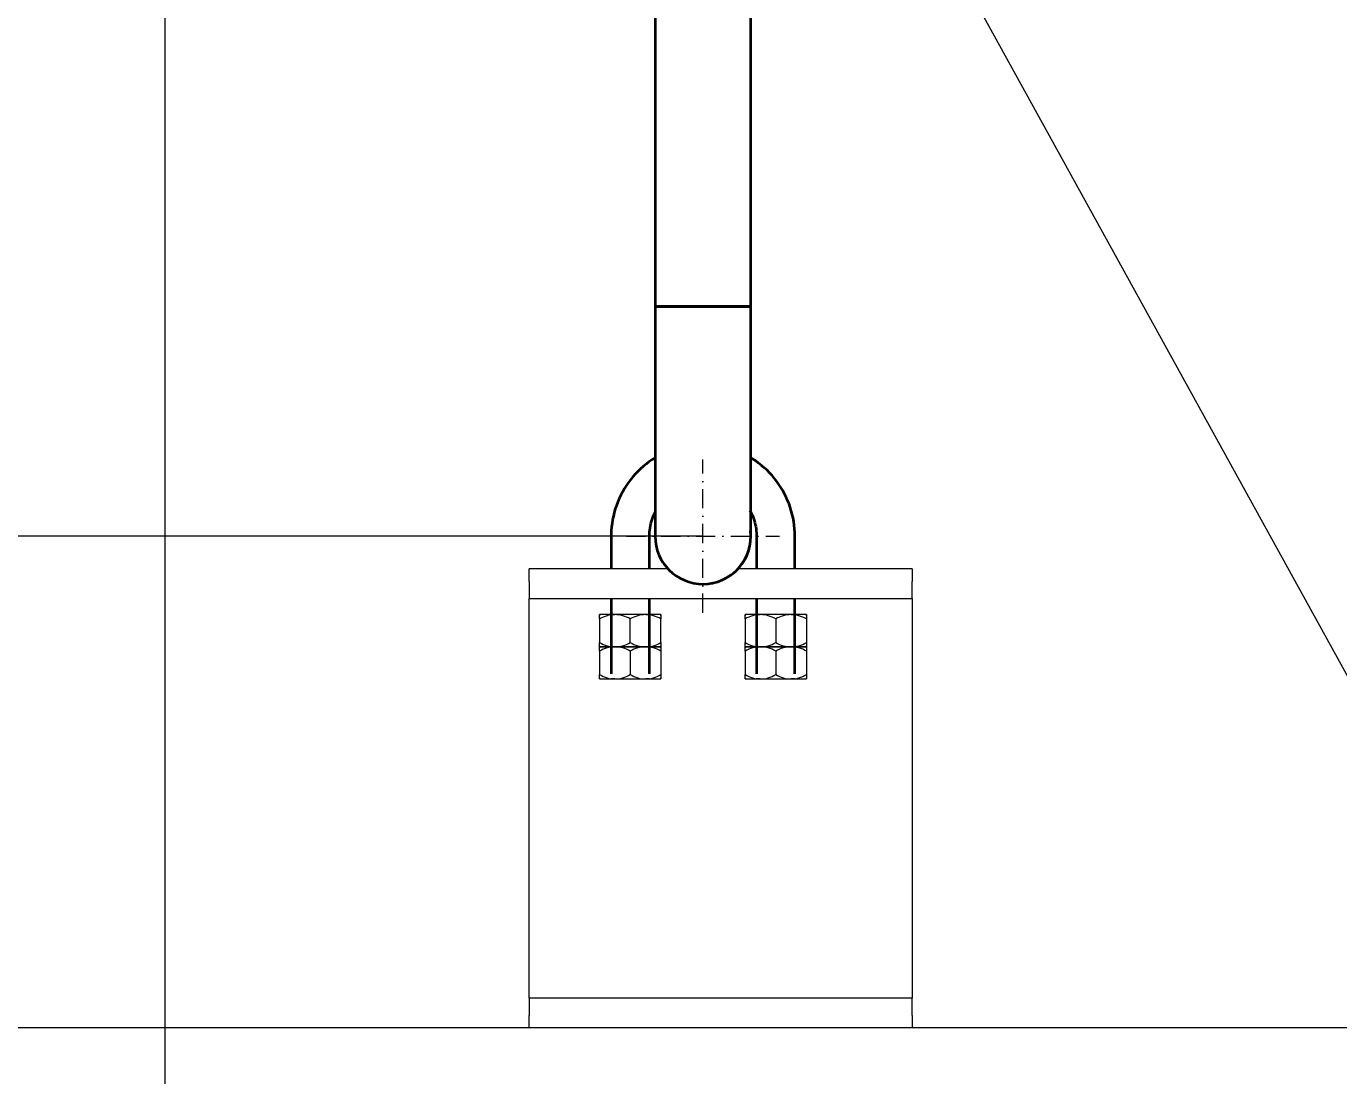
# Model space of a CAD drawing. Header units: millimetres. Extents: x -11989 to -4071, y -1478 to 4600.
# Drawn here: x -8205.7 to -7862.9, y -12.5 to 261.8 of the extents above; entities that cross this region are included whole.
import ezdxf

# ---------------------------------------------------------------- set-up
doc = ezdxf.new("R2010")
doc.units = ezdxf.units.MM
doc.linetypes.add('ADSK_Осевая', pattern=[9, 5, -2, 0, -2])
for name, color, linetype, lineweight in [('A-ANNO-DIMS', 7, 'Continuous', 9), ('A-ANNO-DIMS-25', 7, 'Continuous', 9), ('A-ANNO-SYMB', 7, 'Continuous', 9), ('A-FLOR', 7, 'Continuous', 20), ('G-ANNO-DIMS', 7, 'Continuous', 9), ('P-PIPE', 7, 'Continuous', 35), ('P-PIPE-CNTR', 7, 'ADSK_Осевая', 20), ('S-BEAM', 7, 'Continuous', 35)]:
    doc.layers.add(name, color=color, linetype=linetype, lineweight=lineweight)
doc.layers.add('S-FSTN', color=7, linetype='Continuous', lineweight=20, true_color=0x0080ff)
doc.styles.add('Arial_I_1', font='arial.ttf', dxfattribs={"width": 0.9, "height": 62.5})
doc.dimstyles.new('2_5mm_GOST_Type_AU_BF0_9_K_Диагональ__2_мм_1', dxfattribs={"dimscale": 304.8, "dimtxt": 63.766212, "dimasz": 0.164042, "dimexe": 0.123031, "dimexo": 0.123031, "dimgap": 0.024606, "dimtad": 1, "dimdec": 0, "dimzin": 0, "dimdsep": 46, "dimtxsty": 'Arial_I_1', "dimblk1": 'OBLIQUE', "dimblk2": 'OBLIQUE', "dimsah": 1, "dimcen": 0.09, "dimdle": 0.123031, "dimazin": 2, "dimtfac": 1, "dimtdec": 4, "dimtix": 1, "dimtmove": 1, "dimatfit": 3, "dimfxl": 1, "dimtvp": 1, "dimtfill": 1, "dimtolj": 1, "dimtzin": 0, "dimarcsym": 2})

# ---------------------------------------------------------------- blocks, each defined once
blk = doc.blocks.new('ADSK_СтальСварка_изгиб_при_монтаже - При монтаже-V23-Разрез 4')
at = {"layer": 'P-PIPE', "color": 16, "true_color": 0x800000}
for p, q in [((-8028.97, 188.5), (-8041.47, 188.5)), ((-8016.47, 188.5), (-8028.97, 188.5))]:
    blk.add_line(p, q, dxfattribs=at)
at = {"layer": 'P-PIPE', "color": 16, "true_color": 0x800000, "flags": 128}
for points in [[(-8041.47, 188.5), (-8041.47, 186.1), (-8041.47, 183.71), (-8041.47, 181.32), (-8041.47, 178.94), (-8041.47, 176.58), (-8041.47, 174.24), (-8041.47, 171.92), (-8041.47, 169.63), (-8041.47, 167.36), (-8041.47, 165.13), (-8041.47, 162.94), (-8041.47, 160.79), (-8041.47, 158.69), (-8041.47, 156.63), (-8041.47, 154.62), (-8041.47, 152.67), (-8041.47, 150.77), (-8041.47, 148.94), (-8041.47, 147.16), (-8041.47, 145.46), (-8041.47, 143.82), (-8041.47, 142.26), (-8041.47, 140.76), (-8041.47, 139.35), (-8041.47, 138.01), (-8041.47, 136.76), (-8041.47, 135.58), (-8041.47, 134.49), (-8041.47, 133.49), (-8041.47, 132.58), (-8041.47, 131.75), (-8041.47, 131.02), (-8041.47, 130.38), (-8041.47, 129.83), (-8041.47, 129.37), (-8041.47, 129.01), (-8041.47, 128.75), (-8041.47, 128.58), (-8041.47, 128.5), (-8041.47, 128.5)], [(-8016.47, 128.5), (-8016.47, 128.55), (-8016.47, 128.69), (-8016.47, 128.93), (-8016.47, 129.27), (-8016.47, 129.7), (-8016.47, 130.22), (-8016.47, 130.84), (-8016.47, 131.55), (-8016.47, 132.35), (-8016.47, 133.24), (-8016.47, 134.21), (-8016.47, 135.28), (-8016.47, 136.43), (-8016.47, 137.66), (-8016.47, 138.98), (-8016.47, 140.37), (-8016.47, 141.85), (-8016.47, 143.39), (-8016.47, 145.01), (-8016.47, 146.7), (-8016.47, 148.45), (-8016.47, 150.27), (-8016.47, 152.15), (-8016.47, 154.09), (-8016.47, 156.08), (-8016.47, 158.13), (-8016.47, 160.22), (-8016.47, 162.36), (-8016.47, 164.54), (-8016.47, 166.76), (-8016.47, 169.01), (-8016.47, 171.3), (-8016.47, 173.61), (-8016.47, 175.95), (-8016.47, 178.3), (-8016.47, 180.67), (-8016.47, 183.06), (-8016.47, 185.45), (-8016.47, 187.85), (-8016.47, 188.5)]]:
    blk.add_lwpolyline(points, dxfattribs=at)
at = {"layer": 'P-PIPE', "color": 16, "true_color": 0x800000}
for start, end in [(180, 270), (270, 6.4464)]:
    blk.add_arc((-8028.97, 128.5), 12.5, start, end, dxfattribs=at)
blk = doc.blocks.new('ADSK_Опора_ХБ-А_ОСТ36-146-88 - Опора ХБ-А-21873703-Разрез 4')
at = {"layer": 'P-PIPE', "color": 16, "true_color": 0x800000}
for p, q in [((-8052.97, 128.5), (-8052.97, 120)), ((-8042.97, 120), (-8042.97, 128.5)), ((-8014.97, 128.5), (-8014.97, 120)), ((-8004.97, 120), (-8004.97, 128.5)), ((-8052.97, 112.2), (-8052.97, 92.5)), ((-8042.97, 92.5), (-8042.97, 112.2)), ((-8014.97, 112.2), (-8014.97, 92.5)), ((-8004.97, 92.5), (-8004.97, 112.25))]:
    blk.add_line(p, q, dxfattribs=at)
at = {"layer": 'P-PIPE', "color": 16, "true_color": 0x800000, "flags": 128}
for points in [[(-8041.49, 148.97), (-8042.3, 148.45), (-8043.09, 147.9), (-8043.85, 147.32), (-8044.6, 146.71), (-8045.31, 146.07), (-8046, 145.41), (-8046.66, 144.71), (-8047.3, 143.99), (-8047.9, 143.24), (-8048.48, 142.48), (-8049.02, 141.68), (-8049.53, 140.87), (-8050.01, 140.04), (-8050.45, 139.19), (-8050.86, 138.32), (-8051.24, 137.44), (-8051.58, 136.54), (-8051.88, 135.63), (-8052.15, 134.71), (-8052.38, 133.77), (-8052.57, 132.83), (-8052.73, 131.89), (-8052.84, 130.93), (-8052.92, 129.98), (-8052.96, 129.02), (-8052.97, 128.5)], [(-8004.97, 128.5), (-8004.98, 129.46), (-8005.04, 130.42), (-8005.14, 131.37), (-8005.27, 132.32), (-8005.44, 133.27), (-8005.65, 134.2), (-8005.9, 135.13), (-8006.18, 136.05), (-8006.5, 136.95), (-8006.86, 137.85), (-8007.25, 138.72), (-8007.68, 139.58), (-8008.14, 140.43), (-8008.63, 141.25), (-8009.16, 142.05), (-8009.72, 142.83), (-8010.3, 143.59), (-8010.92, 144.33), (-8011.57, 145.03), (-8012.24, 145.72), (-8012.95, 146.37), (-8013.67, 147), (-8014.43, 147.59), (-8015.2, 148.16), (-8016, 148.7), (-8016.49, 149)], [(-8042.97, 128.5), (-8042.95, 129.06), (-8042.92, 129.62), (-8042.87, 130.18), (-8042.79, 130.73), (-8042.69, 131.28), (-8042.56, 131.83), (-8042.42, 132.37), (-8042.26, 132.9), (-8042.07, 133.43), (-8041.86, 133.95), (-8041.63, 134.46), (-8041.38, 134.96)], [(-8016.69, 135.23), (-8016.43, 134.74), (-8016.19, 134.23), (-8015.97, 133.71), (-8015.77, 133.19), (-8015.6, 132.66), (-8015.44, 132.12), (-8015.31, 131.58), (-8015.2, 131.03), (-8015.11, 130.48), (-8015.04, 129.92), (-8014.99, 129.36), (-8014.97, 128.8), (-8014.97, 128.5)]]:
    blk.add_lwpolyline(points, dxfattribs=at)
at = {"layer": 'S-FSTN', "color": 16, "true_color": 0x800000}
for p, q in [((-8054.89, 108), (-8055.97, 108)), ((-8051.97, 108), (-8055.97, 108)), ((-8055.97, 106.87), (-8055.97, 100.73)), ((-8053.01, 108), (-8053.62, 108)), ((-8052.97, 108), (-8052, 108)), ((-8047.97, 108), (-8051.97, 108)), ((-8043.97, 108), (-8047.97, 108)), ((-8047.97, 100.73), (-8047.97, 106.87)), ((-8039.97, 108), (-8043.97, 108)), ((-8043.93, 108), (-8042.97, 108)), ((-8042.31, 108), (-8042.93, 108)), ((-8039.97, 108), (-8041.04, 108)), ((-8039.97, 100.73), (-8039.97, 106.87)), ((-8016.89, 108), (-8017.97, 108)), ((-8013.97, 108), (-8017.97, 108)), ((-8017.97, 106.87), (-8017.97, 100.73)), ((-8015.01, 108), (-8015.62, 108)), ((-8014.97, 108), (-8014, 108)), ((-8009.97, 108), (-8013.97, 108)), ((-8005.97, 108), (-8009.97, 108)), ((-8009.97, 106.87), (-8009.97, 100.73)), ((-8001.97, 108), (-8005.97, 108)), ((-8005.93, 108), (-8004.97, 108)), ((-8004.31, 108), (-8004.93, 108)), ((-8001.97, 108), (-8003.04, 108)), ((-8001.97, 106.87), (-8001.97, 100.73)), ((-8054.89, 99.6), (-8055.97, 99.6)), ((-8051.97, 99.6), (-8055.97, 99.6)), ((-8055.97, 99.6), (-8051.97, 99.6)), ((-8055.97, 99.6), (-8054.89, 99.6)), ((-8053.01, 99.6), (-8053.62, 99.6)), ((-8053.62, 99.6), (-8053.01, 99.6)), ((-8052.97, 99.6), (-8052, 99.6)), ((-8052, 99.6), (-8052.97, 99.6)), ((-8047.97, 99.6), (-8051.97, 99.6)), ((-8051.97, 99.6), (-8047.97, 99.6)), ((-8043.97, 99.6), (-8047.97, 99.6)), ((-8047.97, 99.6), (-8043.97, 99.6)), ((-8039.97, 99.6), (-8043.97, 99.6)), ((-8043.97, 99.6), (-8039.97, 99.6)), ((-8043.93, 99.6), (-8042.97, 99.6)), ((-8042.97, 99.6), (-8043.93, 99.6)), ((-8042.31, 99.6), (-8042.93, 99.6)), ((-8042.93, 99.6), (-8042.31, 99.6)), ((-8039.97, 99.6), (-8041.04, 99.6)), ((-8041.04, 99.6), (-8039.97, 99.6)), ((-8016.89, 99.6), (-8017.97, 99.6)), ((-8013.97, 99.6), (-8017.97, 99.6)), ((-8017.97, 99.6), (-8013.97, 99.6)), ((-8017.97, 99.6), (-8016.89, 99.6)), ((-8015.01, 99.6), (-8015.62, 99.6)), ((-8015.62, 99.6), (-8015.01, 99.6)), ((-8014.97, 99.6), (-8014, 99.6)), ((-8014, 99.6), (-8014.97, 99.6)), ((-8009.97, 99.6), (-8013.97, 99.6)), ((-8013.97, 99.6), (-8009.97, 99.6)), ((-8005.97, 99.6), (-8009.97, 99.6)), ((-8009.97, 99.6), (-8005.97, 99.6)), ((-8001.97, 99.6), (-8005.97, 99.6)), ((-8005.97, 99.6), (-8001.97, 99.6)), ((-8005.93, 99.6), (-8004.97, 99.6)), ((-8004.97, 99.6), (-8005.93, 99.6)), ((-8004.31, 99.6), (-8004.93, 99.6)), ((-8004.93, 99.6), (-8004.31, 99.6)), ((-8001.97, 99.6), (-8003.04, 99.6)), ((-8003.04, 99.6), (-8001.97, 99.6)), ((-8055.97, 98.47), (-8055.97, 92.33)), ((-8047.97, 98.47), (-8047.97, 92.33)), ((-8039.97, 98.47), (-8039.97, 92.33)), ((-8017.97, 98.47), (-8017.97, 92.33)), ((-8009.97, 98.47), (-8009.97, 92.33)), ((-8001.97, 98.47), (-8001.97, 92.33)), ((-8055.97, 91.2), (-8051.97, 91.2)), ((-8055.97, 91.2), (-8054.89, 91.2)), ((-8053.62, 91.2), (-8053.01, 91.2)), ((-8052, 91.2), (-8052.97, 91.2)), ((-8052, 91.2), (-8052.97, 91.2)), ((-8051.97, 91.2), (-8047.97, 91.2)), ((-8047.97, 91.2), (-8043.97, 91.2)), ((-8043.97, 91.2), (-8039.97, 91.2)), ((-8042.97, 91.2), (-8043.93, 91.2)), ((-8042.97, 91.2), (-8043.93, 91.2)), ((-8042.93, 91.2), (-8042.31, 91.2)), ((-8041.04, 91.2), (-8039.97, 91.2)), ((-8017.97, 91.2), (-8013.97, 91.2)), ((-8017.97, 91.2), (-8016.89, 91.2)), ((-8015.62, 91.2), (-8015.01, 91.2)), ((-8014, 91.2), (-8014.97, 91.2)), ((-8014, 91.2), (-8014.97, 91.2)), ((-8013.97, 91.2), (-8009.97, 91.2)), ((-8009.97, 91.2), (-8005.97, 91.2)), ((-8005.97, 91.2), (-8001.97, 91.2)), ((-8004.97, 91.2), (-8005.93, 91.2)), ((-8004.97, 91.2), (-8005.93, 91.2)), ((-8004.93, 91.2), (-8004.31, 91.2)), ((-8003.04, 91.2), (-8001.97, 91.2))]:
    blk.add_line(p, q, dxfattribs=at)
for points in [[(-8051.97, 108), (-8052.67, 108), (-8054.05, 107.81), (-8055.34, 107.24), (-8055.97, 106.87)], [(-8055.97, 106.87), (-8055.97, 107.24), (-8055.97, 107.81), (-8055.97, 108), (-8055.97, 108)], [(-8055.97, 108), (-8055.97, 108), (-8055.97, 107.9), (-8055.97, 107.71)], [(-8047.97, 106.87), (-8048.59, 107.24), (-8049.89, 107.81), (-8051.26, 108), (-8051.97, 108)], [(-8043.97, 108), (-8044.67, 108), (-8046.05, 107.81), (-8047.34, 107.24), (-8047.97, 106.87)], [(-8039.97, 106.87), (-8040.59, 107.24), (-8041.89, 107.81), (-8043.26, 108), (-8043.97, 108)], [(-8039.97, 107.71), (-8039.97, 107.9), (-8039.97, 108), (-8039.97, 108)], [(-8039.97, 108), (-8039.97, 108), (-8039.97, 107.81), (-8039.97, 107.24), (-8039.97, 106.87)], [(-8013.97, 108), (-8014.67, 108), (-8016.05, 107.81), (-8017.34, 107.24), (-8017.97, 106.87)], [(-8017.97, 106.87), (-8017.97, 107.24), (-8017.97, 107.81), (-8017.97, 108), (-8017.97, 108)], [(-8017.97, 108), (-8017.97, 108), (-8017.97, 107.9), (-8017.97, 107.71)], [(-8009.97, 106.87), (-8010.59, 107.24), (-8011.89, 107.81), (-8013.26, 108), (-8013.97, 108)], [(-8005.97, 108), (-8006.67, 108), (-8008.05, 107.81), (-8009.34, 107.24), (-8009.97, 106.87)], [(-8001.97, 106.87), (-8002.59, 107.24), (-8003.89, 107.81), (-8005.26, 108), (-8005.97, 108)], [(-8001.97, 107.71), (-8001.97, 107.9), (-8001.97, 108), (-8001.97, 108)], [(-8001.97, 108), (-8001.97, 108), (-8001.97, 107.81), (-8001.97, 107.24), (-8001.97, 106.87)], [(-8055.97, 100.73), (-8055.34, 100.36), (-8054.05, 99.79), (-8052.67, 99.6), (-8051.97, 99.6)], [(-8055.97, 99.6), (-8055.97, 99.6), (-8055.97, 99.79), (-8055.97, 100.36), (-8055.97, 100.73)], [(-8055.97, 99.89), (-8055.97, 99.7), (-8055.97, 99.6), (-8055.97, 99.6)], [(-8051.97, 99.6), (-8052.67, 99.6), (-8054.05, 99.41), (-8055.34, 98.84), (-8055.97, 98.47)], [(-8055.97, 98.47), (-8055.97, 98.84), (-8055.97, 99.41), (-8055.97, 99.6), (-8055.97, 99.6)], [(-8055.97, 99.6), (-8055.97, 99.6), (-8055.97, 99.5), (-8055.97, 99.31)], [(-8051.97, 99.6), (-8051.26, 99.6), (-8049.89, 99.79), (-8048.59, 100.36), (-8047.97, 100.73)], [(-8047.97, 98.47), (-8048.59, 98.84), (-8049.89, 99.41), (-8051.26, 99.6), (-8051.97, 99.6)], [(-8047.97, 100.73), (-8047.34, 100.36), (-8046.05, 99.79), (-8044.67, 99.6), (-8043.97, 99.6)], [(-8043.97, 99.6), (-8044.67, 99.6), (-8046.05, 99.41), (-8047.34, 98.84), (-8047.97, 98.47)], [(-8043.97, 99.6), (-8043.26, 99.6), (-8041.89, 99.79), (-8040.59, 100.36), (-8039.97, 100.73)], [(-8039.97, 98.47), (-8040.59, 98.84), (-8041.89, 99.41), (-8043.26, 99.6), (-8043.97, 99.6)], [(-8039.97, 100.73), (-8039.97, 100.36), (-8039.97, 99.79), (-8039.97, 99.6), (-8039.97, 99.6)], [(-8039.97, 99.6), (-8039.97, 99.6), (-8039.97, 99.7), (-8039.97, 99.89)], [(-8039.97, 99.31), (-8039.97, 99.5), (-8039.97, 99.6), (-8039.97, 99.6)], [(-8039.97, 99.6), (-8039.97, 99.6), (-8039.97, 99.41), (-8039.97, 98.84), (-8039.97, 98.47)], [(-8017.97, 100.73), (-8017.34, 100.36), (-8016.05, 99.79), (-8014.67, 99.6), (-8013.97, 99.6)], [(-8017.97, 99.6), (-8017.97, 99.6), (-8017.97, 99.79), (-8017.97, 100.36), (-8017.97, 100.73)], [(-8017.97, 99.89), (-8017.97, 99.7), (-8017.97, 99.6), (-8017.97, 99.6)], [(-8013.97, 99.6), (-8014.67, 99.6), (-8016.05, 99.41), (-8017.34, 98.84), (-8017.97, 98.47)], [(-8017.97, 98.47), (-8017.97, 98.84), (-8017.97, 99.41), (-8017.97, 99.6), (-8017.97, 99.6)], [(-8017.97, 99.6), (-8017.97, 99.6), (-8017.97, 99.5), (-8017.97, 99.31)], [(-8013.97, 99.6), (-8013.26, 99.6), (-8011.89, 99.79), (-8010.59, 100.36), (-8009.97, 100.73)], [(-8009.97, 98.47), (-8010.59, 98.84), (-8011.89, 99.41), (-8013.26, 99.6), (-8013.97, 99.6)], [(-8009.97, 100.73), (-8009.34, 100.36), (-8008.05, 99.79), (-8006.67, 99.6), (-8005.97, 99.6)], [(-8005.97, 99.6), (-8006.67, 99.6), (-8008.05, 99.41), (-8009.34, 98.84), (-8009.97, 98.47)], [(-8005.97, 99.6), (-8005.26, 99.6), (-8003.89, 99.79), (-8002.59, 100.36), (-8001.97, 100.73)], [(-8001.97, 98.47), (-8002.59, 98.84), (-8003.89, 99.41), (-8005.26, 99.6), (-8005.97, 99.6)], [(-8001.97, 100.73), (-8001.97, 100.36), (-8001.97, 99.79), (-8001.97, 99.6), (-8001.97, 99.6)], [(-8001.97, 99.6), (-8001.97, 99.6), (-8001.97, 99.7), (-8001.97, 99.89)], [(-8001.97, 99.31), (-8001.97, 99.5), (-8001.97, 99.6), (-8001.97, 99.6)], [(-8001.97, 99.6), (-8001.97, 99.6), (-8001.97, 99.41), (-8001.97, 98.84), (-8001.97, 98.47)], [(-8055.97, 92.33), (-8055.34, 91.96), (-8054.05, 91.39), (-8052.67, 91.2), (-8051.97, 91.2)], [(-8055.97, 91.2), (-8055.97, 91.2), (-8055.97, 91.39), (-8055.97, 91.96), (-8055.97, 92.33)], [(-8055.97, 91.49), (-8055.97, 91.3), (-8055.97, 91.2), (-8055.97, 91.2)], [(-8051.97, 91.2), (-8051.26, 91.2), (-8049.89, 91.39), (-8048.59, 91.96), (-8047.97, 92.33)], [(-8047.97, 92.33), (-8047.34, 91.96), (-8046.05, 91.39), (-8044.67, 91.2), (-8043.97, 91.2)], [(-8043.97, 91.2), (-8043.26, 91.2), (-8041.89, 91.39), (-8040.59, 91.96), (-8039.97, 92.33)], [(-8039.97, 92.33), (-8039.97, 91.96), (-8039.97, 91.39), (-8039.97, 91.2), (-8039.97, 91.2)], [(-8039.97, 91.2), (-8039.97, 91.2), (-8039.97, 91.3), (-8039.97, 91.49)], [(-8017.97, 92.33), (-8017.34, 91.96), (-8016.05, 91.39), (-8014.67, 91.2), (-8013.97, 91.2)], [(-8017.97, 91.2), (-8017.97, 91.2), (-8017.97, 91.39), (-8017.97, 91.96), (-8017.97, 92.33)], [(-8017.97, 91.49), (-8017.97, 91.3), (-8017.97, 91.2), (-8017.97, 91.2)], [(-8013.97, 91.2), (-8013.26, 91.2), (-8011.89, 91.39), (-8010.59, 91.96), (-8009.97, 92.33)], [(-8009.97, 92.33), (-8009.34, 91.96), (-8008.05, 91.39), (-8006.67, 91.2), (-8005.97, 91.2)], [(-8005.97, 91.2), (-8005.26, 91.2), (-8003.89, 91.39), (-8002.59, 91.96), (-8001.97, 92.33)], [(-8001.97, 92.33), (-8001.97, 91.96), (-8001.97, 91.39), (-8001.97, 91.2), (-8001.97, 91.2)], [(-8001.97, 91.2), (-8001.97, 91.2), (-8001.97, 91.3), (-8001.97, 91.49)]]:
    blk.add_open_spline(points, degree=3, dxfattribs=at)
blk = doc.blocks.new('ADSK_КаркасНесущий_Швеллер_ПолкаПараллельная_ГОСТ 8240-97 - 12П-21904722-Разрез 4')
at = {"layer": 'S-BEAM', "color": 252, "lineweight": 5, "true_color": 0x959595}
for p, q in [((-8074.36, 116.7), (-8074.36, 120)), ((-8038.06, 120), (-8074.36, 120)), ((-7974.36, 120), (-8019.87, 120)), ((-7974.36, 120), (-7974.36, 116.7)), ((-8074.36, 116.7), (-8074.36, 112.2)), ((-7974.36, 112.2), (-7974.36, 116.7)), ((-8074.36, 112.2), (-7974.36, 112.2)), ((-8074.36, 104.7), (-8074.36, 112.2)), ((-7974.36, 112.2), (-7974.36, 104.7)), ((-8074.36, 15.3), (-8074.36, 104.7)), ((-7974.36, 104.7), (-7974.36, 15.3)), ((-8074.36, 7.8), (-8074.36, 15.3)), ((-7974.36, 15.3), (-7974.36, 7.8)), ((-7974.36, 7.8), (-8074.36, 7.8)), ((-8074.36, 7.8), (-8074.36, 3.3)), ((-7974.36, 3.3), (-7974.36, 7.8)), ((-8074.36, 0), (-8074.36, 3.3)), ((-7974.36, 3.3), (-7974.36, 0))]:
    blk.add_line(p, q, dxfattribs=at)
blk = doc.blocks.new('DIMBLOCK7-Разрез 4')
at = {"layer": 'A-ANNO-DIMS-25', "color": 150, "true_color": 0x0080ff}
for p, q in [((-7928.99, 306.73), (-7928.99, 496)), ((-8028.99, 306.73), (-8028.99, 345.94)), ((-8028.99, 306.73), (-7928.99, 306.73)), ((-8028.99, 306.73), (-8028.99, 269.23)), ((-7739.34, -128.08), (-7978.99, 306.73)), ((-7928.99, 306.73), (-7928.99, 269.23)), ((-7609.85, -128.08), (-7739.34, -128.08))]:
    blk.add_line(p, q, dxfattribs=at)
at = {"layer": 'A-ANNO-DIMS-25', "color": 150, "lineweight": 40, "true_color": 0x0080ff}
for p, q in [((-8028.99, 306.73), (-8003.99, 331.73)), ((-7928.99, 306.73), (-7903.99, 331.73)), ((-8028.99, 306.73), (-8053.99, 281.73)), ((-7928.99, 306.73), (-7953.99, 281.73))]:
    blk.add_line(p, q, dxfattribs=at)
at = {"layer": 'A-ANNO-DIMS-25', "color": 0, "insert": (-7739.34, -40.43), "char_height": 62.5, "width": 155.3934, "attachment_point": 1, "line_spacing_factor": 0.941778, "style": 'Arial_I_1', "bg_fill": 3, "box_fill_scale": 1.25, "bg_fill_color": 256, "bg_fill_true_color": 13158600, "bg_fill_transparency": 0}
blk.add_mtext('100', dxfattribs=at)
blk = doc.blocks.new('_Oblique')
at = {"color": 0, "linetype": 'ByBlock', "lineweight": -2}
blk.add_line((-0.5, -0.5), (0.5, 0.5), dxfattribs=at)
blk = doc.blocks.new('DIMBLOCK8-Разрез 4')
at = {"layer": 'A-ANNO-DIMS-25', "color": 150, "true_color": 0x0080ff}
for p, q in [((-7828.99, 306.73), (-7828.99, 518)), ((-7928.99, 306.73), (-7928.99, 496)), ((-7928.99, 306.73), (-7828.99, 306.73)), ((-7928.99, 306.73), (-7928.99, 269.23)), ((-7729.88, 127.25), (-7878.99, 306.73)), ((-7828.99, 306.73), (-7828.99, 269.23)), ((-7600.39, 127.25), (-7729.88, 127.25))]:
    blk.add_line(p, q, dxfattribs=at)
at = {"layer": 'A-ANNO-DIMS-25', "color": 150, "lineweight": 40, "true_color": 0x0080ff}
for p, q in [((-7928.99, 306.73), (-7903.99, 331.73)), ((-7828.99, 306.73), (-7803.99, 331.73)), ((-7928.99, 306.73), (-7953.99, 281.73)), ((-7828.99, 306.73), (-7853.99, 281.73))]:
    blk.add_line(p, q, dxfattribs=at)
at = {"layer": 'A-ANNO-DIMS-25', "color": 0, "insert": (-7729.88, 214.9), "char_height": 62.5, "width": 155.3934, "attachment_point": 1, "line_spacing_factor": 0.941778, "style": 'Arial_I_1', "bg_fill": 3, "box_fill_scale": 1.25, "bg_fill_color": 256, "bg_fill_true_color": 13158600, "bg_fill_transparency": 0}
blk.add_mtext('100', dxfattribs=at)

msp = doc.modelspace()

# ---------------------------------------------------------------- linework, layer by layer
at = {"layer": 'A-ANNO-SYMB', "lineweight": 20}
msp.add_line((-8169.51, 2966.82), (-8169.51, -630.32), dxfattribs=at)
at = {"layer": 'A-FLOR', "color": 252, "lineweight": 5, "true_color": 0x959595}
msp.add_line((-4174.36, 0), (-11988.98, 0), dxfattribs=at)
at = {"layer": 'G-ANNO-DIMS', "color": 150, "lineweight": 20, "true_color": 0x0080ff}
msp.add_line((-8158.33, 128.5), (-8308.7, 128.5), dxfattribs=at)
at = {"layer": 'P-PIPE', "color": 16, "true_color": 0x800000}
for p, q in [((-8041.47, 533.5), (-8041.47, 188.5)), ((-8016.47, 188.5), (-8016.47, 533.5)), ((-8041.47, 188.5), (-8016.47, 188.5))]:
    msp.add_line(p, q, dxfattribs=at)
for start, end in [(180, 270), (270, 360), (0, 6.4464)]:
    msp.add_arc((-8028.97, 128.5), 12.5, start, end, dxfattribs=at)
at = {"layer": 'P-PIPE-CNTR', "color": 16, "true_color": 0x800000}
for p, q in [((-8028.97, 108.5), (-8028.97, 148.5)), ((-8028.97, 108.5), (-8028.97, 148.5)), ((-8048.97, 128.5), (-8008.97, 128.5)), ((-8048.97, 128.5), (-8008.97, 128.5))]:
    msp.add_line(p, q, dxfattribs=at)

# ---------------------------------------------------------------- block references
at = {"layer": 'P-PIPE', "color": 16, "true_color": 0x800000}
for name in ['ADSK_СтальСварка_изгиб_при_монтаже - При монтаже-V23-Разрез 4', 'ADSK_Опора_ХБ-А_ОСТ36-146-88 - Опора ХБ-А-21873703-Разрез 4']:
    msp.add_blockref(name, (0, 0), dxfattribs=at)
at = {"layer": 'S-BEAM', "color": 252, "lineweight": 5, "true_color": 0x959595}
msp.add_blockref('ADSK_КаркасНесущий_Швеллер_ПолкаПараллельная_ГОСТ 8240-97 - 12П-21904722-Разрез 4', (0, 0), dxfattribs=at)

# ---------------------------------------------------------------- next in the draw order: dimensions: what is measured, and where the dimension line sits
at = {"layer": 'A-ANNO-DIMS', "color": 150, "true_color": 0x0080ff}
dim = msp.add_linear_dim(base=(-7928.99, 306.73), p1=(-8028.99, 383.44), p2=(-7928.99, 533.5), dimstyle='2_5mm_GOST_Type_AU_BF0_9_K_Диагональ__2_мм_1', override={"dimpost": '<>', "dimfxl": 180.325408}, dxfattribs=at)
dim.commit()
dim.dimension.update_dxf_attribs({"geometry": 'DIMBLOCK7-Разрез 4', "text_midpoint": (-7661.64, -82.09), "dimtype": 160})

# ---------------------------------------------------------------- next in the draw order: linework, layer by layer
at = {"layer": 'G-ANNO-DIMS', "color": 150, "lineweight": 20, "true_color": 0x0080ff}
msp.add_line((-8028.97, 128.5), (-8158.33, 128.5), dxfattribs=at)

# ---------------------------------------------------------------- next in the draw order: dimensions: what is measured, and where the dimension line sits
at = {"layer": 'A-ANNO-DIMS', "color": 150, "true_color": 0x0080ff}
dim = msp.add_linear_dim(base=(-7828.99, 306.73), p1=(-7928.99, 533.5), p2=(-7828.99, 555.5), dimstyle='2_5mm_GOST_Type_AU_BF0_9_K_Диагональ__2_мм_1', override={"dimpost": '<>', "dimfxl": 102.391406}, dxfattribs=at)
dim.commit()
dim.dimension.update_dxf_attribs({"geometry": 'DIMBLOCK8-Разрез 4', "text_midpoint": (-7652.19, 173.24), "dimtype": 160})

doc.saveas('drawing.dxf')
